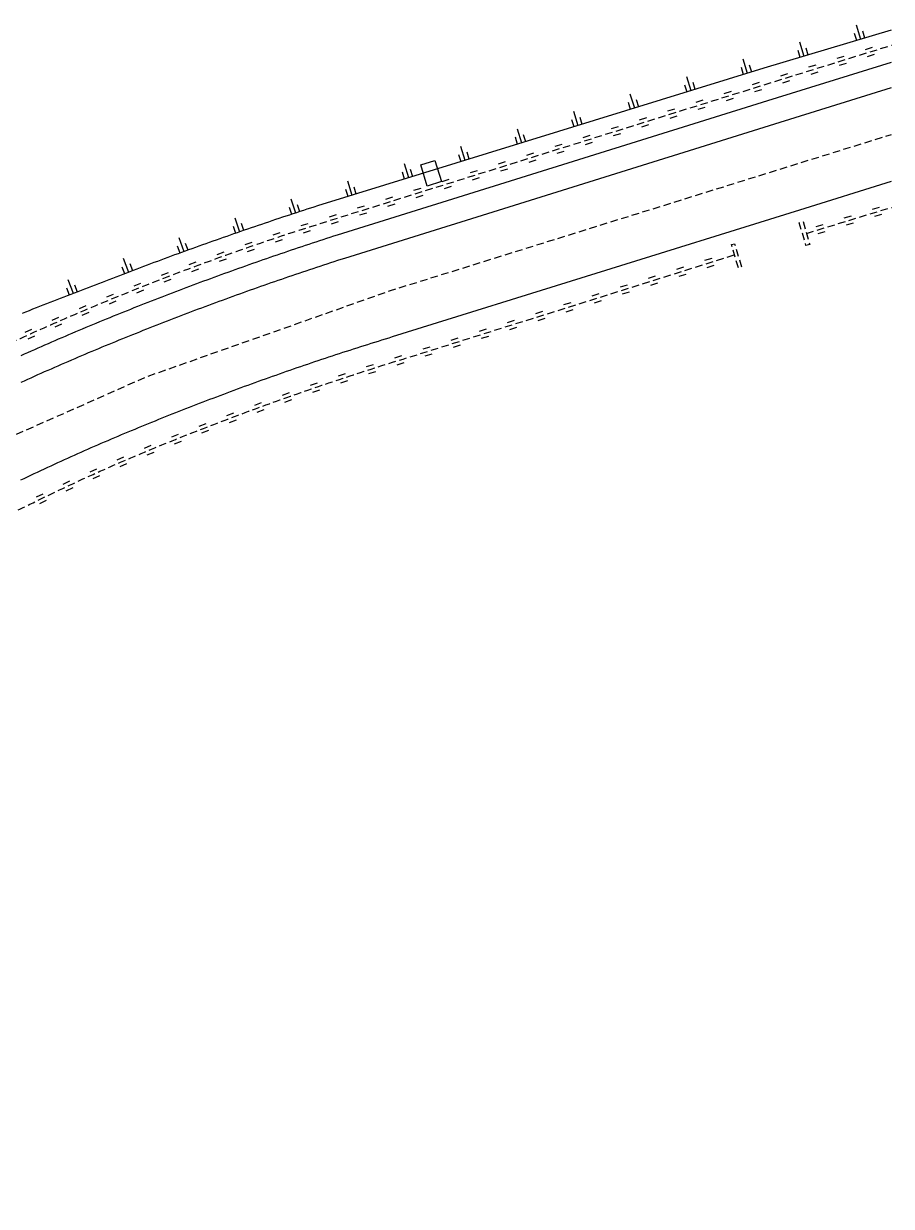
# Model space of a CAD drawing. Header units: millimetres. Extents: x 86000 to 87000, y 139999 to 141000.
# Drawn here: x 86941.3 to 87000, y 140386 to 140466.1 of the extents above; entities that cross this region are included whole.
import ezdxf

# ---------------------------------------------------------------- set-up
doc = ezdxf.new("R2010")
doc.units = ezdxf.units.MM
doc.linetypes.add('DASHED', pattern=[0.75, 0.5, -0.25])
doc.layers.get('0').update_dxf_attribs({"linetype": 'CONTINUOUS'})
for name, color, linetype in [('W0001', 6, 'DASHED'), ('W0008', 7, 'CONTINUOUS'), ('W0112', 1, 'DASHED'), ('W0211', 2, 'CONTINUOUS'), ('W0220', 5, 'DASHED'), ('W1471', 7, 'CONTINUOUS')]:
    doc.layers.add(name, color=color, linetype=linetype)

# ---------------------------------------------------------------- blocks, each defined once
blk = doc.blocks.new('t220o')
at = {"color": 0, "linetype": 'Continuous'}
for p, q in [((-0.25, 0.25), (0.25, 0.25)), ((-0.25, -0.25), (0.25, -0.25))]:
    blk.add_line(p, q, dxfattribs=at)
blk = doc.blocks.new('t211o')
at = {"color": 0, "linetype": 'Continuous'}
for p, q in [((0, 1), (0, 0)), ((-0.289, 0.5), (-0.289, 0)), ((0.289, 0.5), (0.289, 0))]:
    blk.add_line(p, q, dxfattribs=at)
blk = doc.blocks.new('T1471')
at = {"color": 0, "linetype": 'Continuous', "flags": 128}
blk.add_lwpolyline([(-0.75, -0.5), (-0.75, 0.5), (0.75, 0.5), (0.75, -0.5), (-0.75, -0.5)], dxfattribs=at)

msp = doc.modelspace()

# ---------------------------------------------------------------- linework, layer by layer
at = {"layer": 'W0001', "flags": 128}
msp.add_lwpolyline([(86720.399, 140130.495), (86726.201, 140148.971), (86736.329, 140180.68), (86740.642, 140194.01), (86743.854, 140203.016), (86747.497, 140212.368), (86751.394, 140221.424), (86754.508, 140228.092), (86759.894, 140238.78), (86764.517, 140247.103), (86771.911, 140259.424), (86785.166, 140278.575), (86793.169, 140288.787), (86808.51, 140307.525), (86838.648, 140344.344), (86863.391, 140374.642), (86869.885, 140382.66), (86877.248, 140391.24), (86882.477, 140396.858), (86890.063, 140404.314), (86897.677, 140410.861), (86907.371, 140418.52), (86916.869, 140425.088), (86927.061, 140431.254), (86938.467, 140437.26), (86949.622, 140442.194), (86966.111, 140448.018), (86982.272, 140453.06), (87000, 140458.587)], dxfattribs=at)
at = {"layer": 'W0008', "flags": 128}
msp.add_lwpolyline([(86941.117, 140443.626), (86941.347, 140443.729), (86941.577, 140443.832), (86941.807, 140443.934), (86942.037, 140444.037), (86942.268, 140444.138), (86942.498, 140444.24), (86942.728, 140444.341), (86942.959, 140444.442), (86943.19, 140444.542), (86943.421, 140444.642), (86943.652, 140444.742), (86943.883, 140444.842), (86944.115, 140444.941), (86944.346, 140445.04), (86944.578, 140445.139), (86944.81, 140445.237), (86945.042, 140445.335), (86945.274, 140445.433), (86945.506, 140445.53), (86945.738, 140445.627), (86945.971, 140445.724), (86946.203, 140445.82), (86946.436, 140445.916), (86946.669, 140446.012), (86946.902, 140446.108), (86947.135, 140446.203), (86947.368, 140446.298), (86947.602, 140446.393), (86947.835, 140446.487), (86948.069, 140446.581), (86948.303, 140446.675), (86948.537, 140446.768), (86948.771, 140446.861), (86949.005, 140446.954), (86949.239, 140447.047), (86949.473, 140447.139), (86949.708, 140447.231), (86949.942, 140447.323), (86950.177, 140447.414), (86950.412, 140447.506), (86950.647, 140447.597), (86950.881, 140447.687), (86951.116, 140447.778), (86951.352, 140447.868), (86951.587, 140447.958), (86951.822, 140448.047), (86952.058, 140448.137), (86952.293, 140448.226), (86952.529, 140448.314), (86952.764, 140448.403), (86953, 140448.491), (86953.236, 140448.579), (86953.472, 140448.666), (86953.708, 140448.754), (86953.944, 140448.841), (86954.181, 140448.928), (86954.417, 140449.014), (86954.654, 140449.1), (86954.89, 140449.186), (86955.127, 140449.272), (86955.364, 140449.357), (86955.601, 140449.442), (86955.838, 140449.527), (86956.075, 140449.612), (86956.312, 140449.696), (86956.55, 140449.78), (86956.787, 140449.864), (86957.025, 140449.947), (86957.262, 140450.03), (86957.5, 140450.113), (86957.738, 140450.196), (86957.976, 140450.278), (86958.214, 140450.36), (86958.452, 140450.442), (86958.69, 140450.523), (86958.928, 140450.605), (86959.167, 140450.686), (86959.405, 140450.766), (86959.644, 140450.847), (86959.883, 140450.927), (86960.122, 140451.007), (86960.36, 140451.086), (86960.6, 140451.165), (86960.839, 140451.244), (86961.078, 140451.323), (86961.317, 140451.402), (86961.557, 140451.48), (86961.796, 140451.558), (86962.036, 140451.635), (86962.276, 140451.712), (86962.521, 140451.791), (86991.632, 140460.879, -0.000124), (86991.633, 140460.879), (87000, 140463.488)], format="xyb", dxfattribs=at)
for points in [[(86941.111, 140441.813), (86941.339, 140441.916), (86941.566, 140442.019), (86941.793, 140442.121), (86942.021, 140442.223), (86942.249, 140442.325), (86942.477, 140442.427), (86942.705, 140442.528), (86942.933, 140442.629), (86943.162, 140442.729), (86943.39, 140442.829), (86943.619, 140442.929), (86943.848, 140443.029), (86944.077, 140443.128), (86944.306, 140443.227), (86944.535, 140443.326), (86944.764, 140443.424), (86944.994, 140443.522), (86945.223, 140443.62), (86945.453, 140443.717), (86945.683, 140443.815), (86945.913, 140443.911), (86946.143, 140444.008), (86946.373, 140444.104), (86946.604, 140444.2), (86946.834, 140444.296), (86947.065, 140444.391), (86947.296, 140444.486), (86947.527, 140444.581), (86947.758, 140444.675), (86947.989, 140444.769), (86948.221, 140444.863), (86948.452, 140444.956), (86948.684, 140445.05), (86948.916, 140445.143), (86949.148, 140445.235), (86949.38, 140445.328), (86949.613, 140445.42), (86949.845, 140445.512), (86950.078, 140445.604), (86950.31, 140445.695), (86950.543, 140445.786), (86950.776, 140445.877), (86951.009, 140445.967), (86951.242, 140446.058), (86951.475, 140446.148), (86951.708, 140446.237), (86951.941, 140446.327), (86952.175, 140446.416), (86952.408, 140446.505), (86952.642, 140446.593), (86952.875, 140446.682), (86953.109, 140446.77), (86953.343, 140446.858), (86953.577, 140446.945), (86953.811, 140447.032), (86954.045, 140447.119), (86954.28, 140447.206), (86954.514, 140447.292), (86954.749, 140447.378), (86954.983, 140447.464), (86955.218, 140447.55), (86955.453, 140447.635), (86955.688, 140447.72), (86955.923, 140447.805), (86956.158, 140447.889), (86956.393, 140447.973), (86956.628, 140448.057), (86956.864, 140448.141), (86957.099, 140448.224), (86957.335, 140448.307), (86957.57, 140448.39), (86957.806, 140448.473), (86958.042, 140448.555), (86958.278, 140448.637), (86958.514, 140448.719), (86958.75, 140448.8), (86958.987, 140448.881), (86959.223, 140448.962), (86959.46, 140449.043), (86959.696, 140449.123), (86959.933, 140449.203), (86960.17, 140449.283), (86960.407, 140449.362), (86960.644, 140449.441), (86960.881, 140449.52), (86961.118, 140449.599), (86961.355, 140449.677), (86961.593, 140449.755), (86961.83, 140449.833), (86962.068, 140449.911), (86962.305, 140449.988), (86962.543, 140450.065), (86962.781, 140450.142), (86963.019, 140450.218), (86992.124, 140459.304), (87000, 140461.758)], [(86941.092, 140435.195), (86941.319, 140435.303), (86941.546, 140435.411), (86941.774, 140435.519), (86942.002, 140435.626), (86942.229, 140435.734), (86942.457, 140435.84), (86942.686, 140435.947), (86942.914, 140436.053), (86943.142, 140436.16), (86943.371, 140436.265), (86943.596, 140436.369), (86943.822, 140436.472), (86944.047, 140436.575), (86944.273, 140436.678), (86944.499, 140436.78), (86944.725, 140436.882), (86944.951, 140436.983), (86945.177, 140437.084), (86945.404, 140437.184), (86945.63, 140437.284), (86945.857, 140437.384), (86946.084, 140437.483), (86946.311, 140437.582), (86946.539, 140437.681), (86946.766, 140437.779), (86946.994, 140437.877), (86947.222, 140437.974), (86947.45, 140438.071), (86947.678, 140438.168), (86947.906, 140438.264), (86948.134, 140438.36), (86948.363, 140438.456), (86948.592, 140438.551), (86948.82, 140438.646), (86949.049, 140438.741), (86949.278, 140438.835), (86949.508, 140438.929), (86949.737, 140439.023), (86949.967, 140439.116), (86950.196, 140439.209), (86950.426, 140439.302), (86950.656, 140439.394), (86950.886, 140439.486), (86951.116, 140439.578), (86951.346, 140439.669), (86951.577, 140439.761), (86951.807, 140439.851), (86952.038, 140439.942), (86952.269, 140440.032), (86952.5, 140440.122), (86952.731, 140440.212), (86952.962, 140440.301), (86953.193, 140440.391), (86953.424, 140440.479), (86953.656, 140440.568), (86953.887, 140440.656), (86954.119, 140440.744), (86954.351, 140440.832), (86954.586, 140440.921), (86954.822, 140441.01), (86955.058, 140441.098), (86955.293, 140441.186), (86955.529, 140441.274), (86955.765, 140441.361), (86956.001, 140441.448), (86956.238, 140441.535), (86956.474, 140441.621), (86956.71, 140441.707), (86956.947, 140441.793), (86957.183, 140441.879), (86957.42, 140441.964), (86957.657, 140442.049), (86957.894, 140442.133), (86958.131, 140442.218), (86958.368, 140442.302), (86958.605, 140442.385), (86958.843, 140442.469), (86959.08, 140442.552), (86959.318, 140442.634), (86959.556, 140442.717), (86959.793, 140442.799), (86960.031, 140442.881), (86960.269, 140442.962), (86960.507, 140443.043), (86960.746, 140443.124), (86960.984, 140443.205), (86961.222, 140443.285), (86961.461, 140443.365), (86961.7, 140443.445), (86961.938, 140443.524), (86962.177, 140443.603), (86962.416, 140443.682), (86962.655, 140443.76), (86962.894, 140443.838), (86963.134, 140443.916), (86963.373, 140443.993), (86963.613, 140444.07), (86963.852, 140444.147), (86964.092, 140444.224), (86964.332, 140444.3), (86964.572, 140444.376), (86964.812, 140444.451), (86965.052, 140444.527), (86965.292, 140444.602), (86965.532, 140444.676), (86965.773, 140444.751), (86966.013, 140444.825), (86966.254, 140444.899), (86993.805, 140453.487), (87000, 140455.419)]]:
    msp.add_lwpolyline(points, dxfattribs=at)
at = {"layer": 'W0112', "flags": 128}
for points in [[(86994.027, 140452.687), (86994.48, 140451.146), (86994.225, 140451.071), (86993.772, 140452.612)], [(86989.653, 140449.55), (86989.176, 140451.125), (86989.388, 140451.189), (86989.865, 140449.615)]]:
    msp.add_lwpolyline(points, close=True, dxfattribs=at)
at = {"layer": 'W0211', "flags": 128}
msp.add_lwpolyline([(86941.209, 140446.492), (86941.443, 140446.586), (86941.677, 140446.679), (86941.911, 140446.772), (86942.145, 140446.865), (86942.38, 140446.958), (86942.614, 140447.05), (86942.849, 140447.142), (86943.084, 140447.234), (86943.318, 140447.326), (86943.553, 140447.417), (86943.788, 140447.508), (86944.023, 140447.599), (86944.258, 140447.69), (86944.494, 140447.781), (86944.729, 140447.871), (86944.964, 140447.962), (86945.199, 140448.052), (86945.435, 140448.143), (86945.67, 140448.233), (86945.906, 140448.323), (86946.141, 140448.413), (86946.376, 140448.503), (86946.612, 140448.593), (86946.847, 140448.684), (86947.083, 140448.774), (86947.318, 140448.864), (86947.554, 140448.954), (86947.789, 140449.044), (86948.024, 140449.134), (86948.257, 140449.224), (86948.49, 140449.313), (86948.723, 140449.401), (86948.956, 140449.49), (86949.19, 140449.578), (86949.423, 140449.666), (86949.656, 140449.754), (86949.89, 140449.842), (86950.123, 140449.929), (86950.357, 140450.016), (86950.591, 140450.103), (86950.824, 140450.19), (86951.058, 140450.276), (86951.292, 140450.362), (86951.526, 140450.448), (86951.76, 140450.534), (86951.994, 140450.62), (86952.229, 140450.705), (86952.463, 140450.79), (86952.698, 140450.875), (86952.932, 140450.959), (86953.167, 140451.044), (86953.401, 140451.128), (86953.636, 140451.211), (86953.871, 140451.295), (86954.106, 140451.379), (86954.341, 140451.462), (86954.576, 140451.545), (86954.811, 140451.627), (86955.046, 140451.71), (86955.282, 140451.792), (86955.517, 140451.874), (86955.753, 140451.956), (86955.988, 140452.037), (86956.224, 140452.119), (86956.46, 140452.2), (86956.695, 140452.281), (86956.931, 140452.361), (86957.167, 140452.442), (86957.403, 140452.522), (86957.64, 140452.602), (86957.876, 140452.681), (86958.112, 140452.761), (86958.349, 140452.84), (86958.585, 140452.919), (86958.822, 140452.998), (86959.058, 140453.076), (86959.295, 140453.154), (86959.532, 140453.233), (86959.769, 140453.31), (86960.006, 140453.388), (86960.243, 140453.465), (86960.48, 140453.542), (86960.717, 140453.619), (86960.954, 140453.696), (86961.192, 140453.772), (86991.391, 140463.089), (87000, 140465.671)], dxfattribs=at)
at = {"layer": 'W0220', "flags": 128}
for points in [[(86893.476, 140415.091), (86893.685, 140415.228), (86893.893, 140415.367), (86894.1, 140415.507), (86894.307, 140415.647), (86894.513, 140415.788), (86894.719, 140415.93), (86894.923, 140416.073), (86895.128, 140416.217), (86895.331, 140416.362), (86895.534, 140416.508), (86895.737, 140416.654), (86895.939, 140416.801), (86896.14, 140416.95), (86896.34, 140417.099), (86896.54, 140417.249), (86896.739, 140417.399), (86896.938, 140417.551), (86897.136, 140417.704), (86897.333, 140417.857), (86897.53, 140418.011), (86897.726, 140418.166), (86897.92, 140418.322), (86898.111, 140418.479), (86898.301, 140418.639), (86898.489, 140418.8), (86898.676, 140418.962), (86898.862, 140419.126), (86899.047, 140419.291), (86899.231, 140419.457), (86899.415, 140419.623), (86899.598, 140419.79), (86899.78, 140419.958), (86899.963, 140420.126), (86900.145, 140420.293), (86900.328, 140420.461), (86900.511, 140420.628), (86900.695, 140420.794), (86900.879, 140420.96), (86901.064, 140421.124), (86901.25, 140421.288), (86901.438, 140421.45), (86901.626, 140421.611), (86901.817, 140421.77), (86902.009, 140421.926), (86902.202, 140422.081), (86902.398, 140422.234), (86902.599, 140422.387), (86902.8, 140422.54), (86903.002, 140422.692), (86903.205, 140422.843), (86903.408, 140422.993), (86903.612, 140423.142), (86903.817, 140423.29), (86904.022, 140423.437), (86904.227, 140423.584), (86904.433, 140423.73), (86904.64, 140423.875), (86904.847, 140424.019), (86905.054, 140424.163), (86905.262, 140424.306), (86905.471, 140424.449), (86905.679, 140424.591), (86905.888, 140424.732), (86906.098, 140424.873), (86906.307, 140425.013), (86906.517, 140425.153), (86906.728, 140425.293), (86906.938, 140425.432), (86907.149, 140425.571), (86907.36, 140425.709), (86907.572, 140425.848), (86907.783, 140425.985), (86907.995, 140426.123), (86908.206, 140426.26), (86908.418, 140426.398), (86908.63, 140426.535), (86908.842, 140426.672), (86909.055, 140426.808), (86909.267, 140426.945), (86909.479, 140427.082), (86909.691, 140427.219), (86909.904, 140427.355), (86910.116, 140427.492), (86910.328, 140427.629), (86910.54, 140427.766), (86910.752, 140427.903), (86910.964, 140428.04), (86911.176, 140428.177), (86911.387, 140428.315), (86911.598, 140428.452), (86911.809, 140428.589), (86912.019, 140428.726), (86912.23, 140428.863), (86912.44, 140429), (86912.651, 140429.137), (86912.861, 140429.274), (86913.072, 140429.411), (86913.283, 140429.548), (86913.493, 140429.684), (86913.704, 140429.821), (86913.915, 140429.958), (86914.126, 140430.094), (86914.337, 140430.23), (86914.548, 140430.367), (86914.759, 140430.503), (86914.97, 140430.639), (86915.181, 140430.775), (86915.393, 140430.91), (86915.604, 140431.046), (86915.816, 140431.181), (86916.027, 140431.317), (86916.239, 140431.452), (86916.451, 140431.587), (86916.663, 140431.721), (86916.875, 140431.856), (86917.087, 140431.99), (86917.299, 140432.124), (86917.512, 140432.258), (86917.724, 140432.392), (86917.937, 140432.526), (86918.15, 140432.659), (86918.363, 140432.792), (86918.576, 140432.924), (86918.79, 140433.057), (86919.003, 140433.189), (86919.217, 140433.321), (86919.431, 140433.453), (86919.645, 140433.584), (86919.859, 140433.715), (86920.074, 140433.846), (86920.288, 140433.976), (86920.503, 140434.106), (86920.718, 140434.236), (86920.934, 140434.366), (86921.149, 140434.495), (86921.365, 140434.624), (86921.581, 140434.752), (86921.797, 140434.88), (86922.013, 140435.008), (86922.23, 140435.135), (86922.447, 140435.262), (86922.664, 140435.388), (86922.881, 140435.514), (86923.1, 140435.641), (86923.319, 140435.767), (86923.538, 140435.892), (86923.757, 140436.018), (86923.977, 140436.143), (86924.196, 140436.268), (86924.416, 140436.392), (86924.636, 140436.516), (86924.856, 140436.64), (86925.076, 140436.763), (86925.296, 140436.887), (86925.517, 140437.009), (86925.738, 140437.132), (86925.959, 140437.254), (86926.18, 140437.376), (86926.401, 140437.498), (86926.622, 140437.619), (86926.844, 140437.74), (86927.065, 140437.861), (86927.287, 140437.982), (86927.509, 140438.102), (86927.732, 140438.221), (86927.954, 140438.341), (86928.176, 140438.46), (86928.399, 140438.579), (86928.622, 140438.698), (86928.845, 140438.816), (86929.068, 140438.934), (86929.291, 140439.052), (86929.515, 140439.169), (86929.738, 140439.286), (86929.962, 140439.403), (86930.186, 140439.52), (86930.41, 140439.636), (86930.634, 140439.752), (86930.859, 140439.867), (86931.083, 140439.983), (86931.308, 140440.098), (86931.533, 140440.213), (86931.758, 140440.327), (86931.983, 140440.441), (86932.209, 140440.555), (86932.434, 140440.669), (86932.66, 140440.782), (86932.886, 140440.895), (86933.112, 140441.008), (86933.338, 140441.12), (86933.564, 140441.232), (86933.79, 140441.344), (86934.017, 140441.456), (86934.244, 140441.567), (86934.469, 140441.678), (86934.695, 140441.788), (86934.921, 140441.898), (86935.147, 140442.008), (86935.374, 140442.118), (86935.6, 140442.227), (86935.826, 140442.336), (86936.053, 140442.445), (86936.279, 140442.554), (86936.506, 140442.663), (86936.733, 140442.771), (86936.959, 140442.879), (86937.186, 140442.987), (86937.413, 140443.095), (86937.641, 140443.202), (86937.868, 140443.31), (86938.095, 140443.417), (86938.323, 140443.523), (86938.55, 140443.63), (86938.778, 140443.736), (86939.006, 140443.842), (86939.234, 140443.948), (86939.462, 140444.053), (86939.69, 140444.158), (86939.918, 140444.263), (86940.147, 140444.368), (86940.375, 140444.473), (86940.604, 140444.577), (86940.833, 140444.681), (86941.062, 140444.784), (86941.291, 140444.888), (86941.52, 140444.991), (86941.749, 140445.094), (86941.978, 140445.196), (86942.208, 140445.298), (86942.437, 140445.4), (86942.667, 140445.502), (86942.897, 140445.604), (86943.127, 140445.705), (86943.357, 140445.806), (86943.587, 140445.906), (86943.818, 140446.006), (86944.048, 140446.106), (86944.279, 140446.206), (86944.51, 140446.305), (86944.741, 140446.404), (86944.972, 140446.503), (86945.203, 140446.602), (86945.434, 140446.7), (86945.666, 140446.798), (86945.898, 140446.895), (86946.129, 140446.992), (86946.361, 140447.089), (86946.593, 140447.186), (86946.826, 140447.282), (86947.058, 140447.378), (86947.29, 140447.473), (86947.523, 140447.569), (86947.756, 140447.664), (86947.989, 140447.758), (86948.222, 140447.853), (86948.455, 140447.946), (86948.686, 140448.039), (86948.918, 140448.131), (86949.149, 140448.223), (86949.38, 140448.315), (86949.612, 140448.407), (86949.844, 140448.498), (86950.076, 140448.588), (86950.308, 140448.679), (86950.54, 140448.769), (86950.772, 140448.858), (86951.004, 140448.948), (86951.237, 140449.037), (86951.469, 140449.126), (86951.702, 140449.214), (86951.935, 140449.302), (86952.168, 140449.39), (86952.401, 140449.477), (86952.634, 140449.564), (86952.867, 140449.651), (86953.1, 140449.738), (86953.334, 140449.824), (86953.567, 140449.91), (86953.801, 140449.995), (86954.035, 140450.08), (86954.269, 140450.165), (86954.503, 140450.249), (86954.737, 140450.334), (86954.971, 140450.417), (86955.206, 140450.501), (86955.44, 140450.584), (86955.675, 140450.667), (86955.91, 140450.749), (86956.145, 140450.832), (86956.38, 140450.913), (86956.615, 140450.995), (86956.85, 140451.076), (86957.085, 140451.157), (86957.321, 140451.237), (86957.556, 140451.318), (86957.792, 140451.398), (86958.028, 140451.477), (86958.264, 140451.556), (86958.5, 140451.635), (86958.736, 140451.714), (86958.972, 140451.792), (86959.209, 140451.87), (86959.445, 140451.948), (86959.682, 140452.025), (86959.919, 140452.102), (86960.156, 140452.178), (86960.393, 140452.255), (86960.63, 140452.33), (86960.867, 140452.406), (86961.104, 140452.481), (86961.342, 140452.556), (86961.579, 140452.631), (86961.817, 140452.705), (86991.803, 140462.078), (87000, 140464.623)], [(86994.262, 140451.889), (87000, 140453.652)], [(86896.539, 140404.022), (86896.727, 140404.187), (86896.916, 140404.352), (86897.104, 140404.517), (86897.293, 140404.681), (86897.482, 140404.845), (86897.671, 140405.008), (86897.861, 140405.171), (86898.051, 140405.334), (86898.241, 140405.497), (86898.431, 140405.659), (86898.622, 140405.822), (86898.813, 140405.983), (86899.004, 140406.145), (86899.195, 140406.306), (86899.386, 140406.467), (86899.578, 140406.628), (86899.77, 140406.788), (86899.963, 140406.948), (86900.155, 140407.108), (86900.348, 140407.267), (86900.541, 140407.426), (86900.734, 140407.585), (86900.928, 140407.743), (86901.122, 140407.902), (86901.316, 140408.06), (86901.51, 140408.217), (86901.705, 140408.375), (86901.899, 140408.532), (86902.093, 140408.687), (86902.287, 140408.842), (86902.482, 140408.997), (86902.676, 140409.151), (86902.872, 140409.305), (86903.067, 140409.459), (86903.263, 140409.612), (86903.459, 140409.765), (86903.655, 140409.917), (86903.851, 140410.069), (86904.048, 140410.221), (86904.245, 140410.372), (86904.442, 140410.523), (86904.64, 140410.674), (86904.837, 140410.825), (86905.035, 140410.975), (86905.233, 140411.125), (86905.432, 140411.275), (86905.63, 140411.425), (86905.828, 140411.574), (86906.027, 140411.723), (86906.226, 140411.872), (86906.425, 140412.021), (86906.624, 140412.17), (86906.824, 140412.319), (86907.023, 140412.468), (86907.223, 140412.618), (86907.422, 140412.767), (86907.621, 140412.917), (86907.821, 140413.066), (86908.02, 140413.216), (86908.219, 140413.365), (86908.419, 140413.515), (86908.618, 140413.665), (86908.817, 140413.815), (86909.016, 140413.964), (86909.216, 140414.114), (86909.415, 140414.264), (86909.614, 140414.413), (86909.814, 140414.563), (86910.013, 140414.712), (86910.213, 140414.861), (86910.412, 140415.01), (86910.612, 140415.159), (86910.812, 140415.308), (86911.012, 140415.457), (86911.212, 140415.605), (86911.412, 140415.754), (86911.613, 140415.902), (86911.813, 140416.05), (86912.014, 140416.198), (86912.215, 140416.345), (86912.416, 140416.492), (86912.617, 140416.639), (86912.819, 140416.786), (86913.02, 140416.932), (86913.222, 140417.078), (86913.424, 140417.224), (86913.627, 140417.369), (86913.829, 140417.514), (86914.032, 140417.659), (86914.235, 140417.803), (86914.439, 140417.947), (86914.643, 140418.091), (86914.847, 140418.234), (86915.051, 140418.376), (86915.256, 140418.518), (86915.461, 140418.66), (86915.666, 140418.801), (86915.872, 140418.942), (86916.078, 140419.082), (86916.284, 140419.222), (86916.491, 140419.361), (86916.699, 140419.5), (86916.906, 140419.638), (86917.114, 140419.775), (86917.323, 140419.912), (86917.533, 140420.049), (86917.743, 140420.186), (86917.954, 140420.322), (86918.164, 140420.457), (86918.375, 140420.593), (86918.587, 140420.727), (86918.798, 140420.862), (86919.01, 140420.995), (86919.222, 140421.129), (86919.434, 140421.262), (86919.647, 140421.394), (86919.86, 140421.526), (86920.073, 140421.658), (86920.286, 140421.79), (86920.5, 140421.92), (86920.713, 140422.051), (86920.927, 140422.181), (86921.141, 140422.311), (86921.356, 140422.441), (86921.57, 140422.57), (86921.785, 140422.699), (86922, 140422.827), (86922.215, 140422.955), (86922.431, 140423.083), (86922.646, 140423.211), (86922.862, 140423.338), (86923.078, 140423.465), (86923.294, 140423.591), (86923.51, 140423.718), (86923.726, 140423.844), (86923.943, 140423.969), (86924.16, 140424.095), (86924.376, 140424.22), (86924.593, 140424.345), (86924.811, 140424.47), (86925.028, 140424.595), (86925.245, 140424.719), (86925.463, 140424.843), (86925.68, 140424.967), (86925.898, 140425.091), (86926.116, 140425.214), (86926.334, 140425.338), (86926.552, 140425.461), (86926.77, 140425.584), (86926.989, 140425.707), (86927.207, 140425.829), (86927.426, 140425.952), (86927.644, 140426.074), (86927.863, 140426.196), (86928.081, 140426.319), (86928.3, 140426.441), (86928.519, 140426.562), (86928.738, 140426.684), (86928.957, 140426.806), (86929.176, 140426.927), (86929.395, 140427.049), (86929.614, 140427.17), (86929.833, 140427.292), (86930.053, 140427.413), (86930.27, 140427.533), (86930.487, 140427.653), (86930.705, 140427.773), (86930.922, 140427.893), (86931.14, 140428.013), (86931.358, 140428.132), (86931.575, 140428.252), (86931.793, 140428.371), (86932.011, 140428.491), (86932.229, 140428.61), (86932.447, 140428.729), (86932.665, 140428.848), (86932.883, 140428.966), (86933.102, 140429.085), (86933.32, 140429.203), (86933.538, 140429.322), (86933.757, 140429.44), (86933.975, 140429.558), (86934.194, 140429.675), (86934.413, 140429.793), (86934.631, 140429.91), (86934.85, 140430.028), (86935.069, 140430.145), (86935.288, 140430.261), (86935.508, 140430.378), (86935.727, 140430.494), (86935.946, 140430.611), (86936.166, 140430.727), (86936.386, 140430.843), (86936.605, 140430.958), (86936.825, 140431.074), (86937.045, 140431.189), (86937.265, 140431.304), (86937.485, 140431.418), (86937.706, 140431.533), (86937.926, 140431.647), (86938.147, 140431.761), (86938.368, 140431.875), (86938.588, 140431.988), (86938.809, 140432.102), (86939.031, 140432.215), (86939.252, 140432.327), (86939.473, 140432.44), (86939.695, 140432.552), (86939.916, 140432.664), (86940.138, 140432.776), (86940.36, 140432.887), (86940.582, 140432.998), (86940.805, 140433.109), (86941.027, 140433.219), (86941.25, 140433.329), (86941.472, 140433.439), (86941.695, 140433.549), (86941.918, 140433.658), (86942.141, 140433.767), (86942.365, 140433.876), (86942.588, 140433.984), (86942.812, 140434.092), (86943.036, 140434.2), (86943.26, 140434.307), (86943.484, 140434.414), (86943.709, 140434.52), (86943.933, 140434.627), (86944.158, 140434.732), (86944.383, 140434.838), (86944.612, 140434.945), (86944.841, 140435.051), (86945.07, 140435.157), (86945.3, 140435.263), (86945.53, 140435.367), (86945.759, 140435.472), (86945.99, 140435.576), (86946.22, 140435.679), (86946.45, 140435.783), (86946.681, 140435.885), (86946.912, 140435.987), (86947.143, 140436.089), (86947.374, 140436.19), (86947.606, 140436.291), (86947.837, 140436.392), (86948.069, 140436.492), (86948.301, 140436.591), (86948.533, 140436.69), (86948.765, 140436.789), (86948.998, 140436.887), (86949.23, 140436.985), (86949.463, 140437.083), (86949.696, 140437.18), (86949.929, 140437.277), (86950.163, 140437.373), (86950.396, 140437.469), (86950.63, 140437.565), (86950.863, 140437.66), (86951.097, 140437.755), (86951.331, 140437.85), (86951.565, 140437.944), (86951.8, 140438.038), (86952.034, 140438.131), (86952.269, 140438.225), (86952.504, 140438.317), (86952.739, 140438.41), (86952.974, 140438.502), (86953.209, 140438.594), (86953.444, 140438.685), (86953.68, 140438.777), (86953.915, 140438.868), (86954.151, 140438.958), (86954.387, 140439.049), (86954.623, 140439.139), (86954.857, 140439.228), (86955.092, 140439.317), (86955.327, 140439.405), (86955.562, 140439.494), (86955.797, 140439.582), (86956.032, 140439.669), (86956.267, 140439.757), (86956.503, 140439.844), (86956.738, 140439.931), (86956.974, 140440.017), (86957.209, 140440.103), (86957.445, 140440.189), (86957.681, 140440.275), (86957.917, 140440.36), (86958.153, 140440.445), (86958.389, 140440.53), (86958.626, 140440.615), (86958.862, 140440.699), (86959.098, 140440.783), (86959.335, 140440.866), (86959.572, 140440.949), (86959.808, 140441.032), (86960.045, 140441.115), (86960.282, 140441.197), (86960.519, 140441.28), (86960.757, 140441.361), (86960.994, 140441.443), (86961.231, 140441.524), (86961.469, 140441.605), (86961.706, 140441.685), (86961.944, 140441.766), (86962.182, 140441.846), (86962.42, 140441.926), (86962.658, 140442.005), (86962.896, 140442.084), (86963.134, 140442.163), (86963.372, 140442.241), (86963.611, 140442.32), (86963.849, 140442.398), (86964.088, 140442.475), (86964.327, 140442.552), (86964.565, 140442.63), (86964.804, 140442.706), (86965.043, 140442.783), (86965.283, 140442.859), (86965.522, 140442.935), (86965.761, 140443.01), (86966, 140443.086), (86966.24, 140443.16), (86966.48, 140443.235), (86966.719, 140443.31), (86966.959, 140443.384), (86967.199, 140443.457), (86967.439, 140443.531), (86989.386, 140450.43)]]:
    msp.add_lwpolyline(points, dxfattribs=at)

# ---------------------------------------------------------------- block references
at = {"layer": 'W0211'}
for p, rotation in [((86997.914, 140465.045), 16.69420977797649), ((86994.082, 140463.896), 16.69420977797649), ((86990.254, 140462.738), 17.14531521257683), ((86986.431, 140461.559), 17.14531521257683), ((86982.609, 140460.38), 17.14531521257683), ((86978.787, 140459.201), 17.14531521257683), ((86974.965, 140458.021), 17.14531521257683), ((86971.142, 140456.842), 17.14531521257683), ((86967.32, 140455.663), 17.14531521257683), ((86963.498, 140454.484), 17.14531521257683), ((86959.683, 140453.282), 18.18434743443762), ((86955.892, 140452.004), 19.09190368307459), ((86952.123, 140450.666), 19.99961651021838), ((86948.375, 140449.269), 20.90703044304162), ((86944.64, 140447.837), 21.06925280167185)]:
    msp.add_blockref('t211o', p, dxfattribs=dict(at, rotation=rotation))
at = {"layer": 'W0220'}
for p, rotation in [((86998.558, 140464.175), 17.24630900630977), ((86996.648, 140463.582), 17.24630900630977), ((86992.828, 140462.396), 17.24630900630977), ((86994.738, 140462.989), 17.24630900630977), ((86990.918, 140461.801), 17.3577468488243), ((86989.009, 140461.205), 17.3577468488243), ((86985.191, 140460.011), 17.3577468488243), ((86987.1, 140460.608), 17.3577468488243), ((86983.282, 140459.415), 17.3577468488243), ((86981.374, 140458.818), 17.3577468488243), ((86977.556, 140457.625), 17.3577468488243), ((86979.465, 140458.221), 17.3577468488243), ((86975.647, 140457.028), 17.3577468488243), ((86973.738, 140456.431), 17.3577468488243), ((86969.92, 140455.238), 17.3577468488243), ((86971.829, 140455.835), 17.3577468488243), ((86968.011, 140454.641), 17.3577468488243), ((86966.102, 140454.045), 17.3577468488243), ((86962.284, 140452.851), 17.3577468488243), ((86964.193, 140453.448), 17.3577468488243), ((86997.129, 140452.77), 17.08098686595264), ((86999.041, 140453.357), 17.08098686595264), ((86960.377, 140452.25), 17.83849360172012), ((86995.217, 140452.182), 17.08098686595264), ((86958.476, 140451.627), 18.48001557805786), ((86954.696, 140450.319), 19.7637439243607), ((86956.583, 140450.984), 19.12181933447446), ((86952.818, 140449.633), 20.40562822851619), ((86987.703, 140449.901), 17.45116537685365), ((86950.947, 140448.926), 21.04731118536445), ((86983.887, 140448.701), 17.45116537685365), ((86985.795, 140449.301), 17.45116537685365), ((86949.084, 140448.198), 21.68863204265647), ((86981.979, 140448.102), 17.45116537685365), ((86947.23, 140447.449), 22.34805706979651), ((86980.071, 140447.502), 17.45116537685365), ((86945.384, 140446.678), 22.98671942165622), ((86976.255, 140446.302), 17.45116537685365), ((86978.163, 140446.902), 17.45116537685365), ((86943.547, 140445.888), 23.5906162980612), ((86974.347, 140445.702), 17.45116537685365), ((86941.718, 140445.08), 24.15957869506212), ((86972.439, 140445.103), 17.45116537685365), ((86968.623, 140443.903), 17.45116537685365), ((86970.531, 140444.503), 17.45116537685365), ((86966.714, 140443.308), 17.23484632095245), ((86964.806, 140442.707), 17.73571789308676), ((86962.905, 140442.087), 18.30835924743088), ((86959.121, 140440.791), 19.45389232386976), ((86961.01, 140441.448), 18.88112221140243), ((86957.239, 140440.114), 20.02655513302128), ((86955.364, 140439.419), 20.59899631672465), ((86953.495, 140438.705), 21.18001519063453), ((86951.635, 140437.972), 21.82572430945808), ((86949.783, 140437.216), 22.54552549141344), ((86947.941, 140436.436), 23.33924596151277), ((86946.111, 140435.63), 24.20655997947731), ((86944.293, 140434.796), 25.13269803453695), ((86942.488, 140433.935), 25.84493626671835)]:
    msp.add_blockref('t220o', p, dxfattribs=dict(at, rotation=rotation))
at = {"layer": 'W1471', "rotation": 287.3362616185526}
msp.add_blockref('T1471', (86968.852, 140455.961), dxfattribs=at)

doc.saveas('drawing.dxf')
